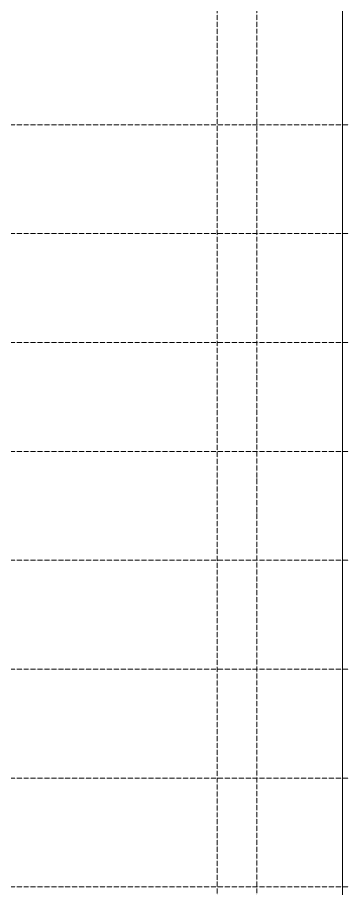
# Model space of a CAD drawing. Header units: millimetres. Extents: x -7075 to 54747, y -13937 to 93540.
# Drawn here: x 11854 to 21700, y 38350 to 64750 of the extents above; entities that cross this region are included whole.
import ezdxf

# ---------------------------------------------------------------- set-up
doc = ezdxf.new("R2010")
doc.units = ezdxf.units.MM
doc.linetypes.add('Grid Line', pattern=[4.2, 3, -0.6, 0, -0.6])
doc.layers.add('NET-THAY', color=2, linetype='Continuous', lineweight=9)
doc.layers.add('TRUC', color=225, linetype='Continuous', lineweight=5)

msp = doc.modelspace()

# ---------------------------------------------------------------- linework, layer by layer
at = {"layer": 'NET-THAY'}
msp.add_line((21699.9, 81700), (21699.9, 21700), dxfattribs=at)
at = {"layer": 'TRUC', "linetype": 'Grid Line', "ltscale": 50}
for p, q in [((17899.9, -10333.7), (17899.9, 93540.4)), ((19099.9, -10536.9), (19099.9, 93540.4)), ((-7075.1, 61500), (51521, 61500)), ((-7075.1, 58200), (51521, 58200)), ((-7075.1, 54900), (51521, 54900)), ((-7075.1, 51600), (51521, 51600)), ((-7075.1, 48300), (51521, 48300)), ((-7075.1, 45000), (51521, 45000)), ((-7075.1, 41700), (51521, 41700)), ((-7075.1, 38400), (51521, 38400))]:
    msp.add_line(p, q, dxfattribs=at)

doc.saveas('drawing.dxf')
